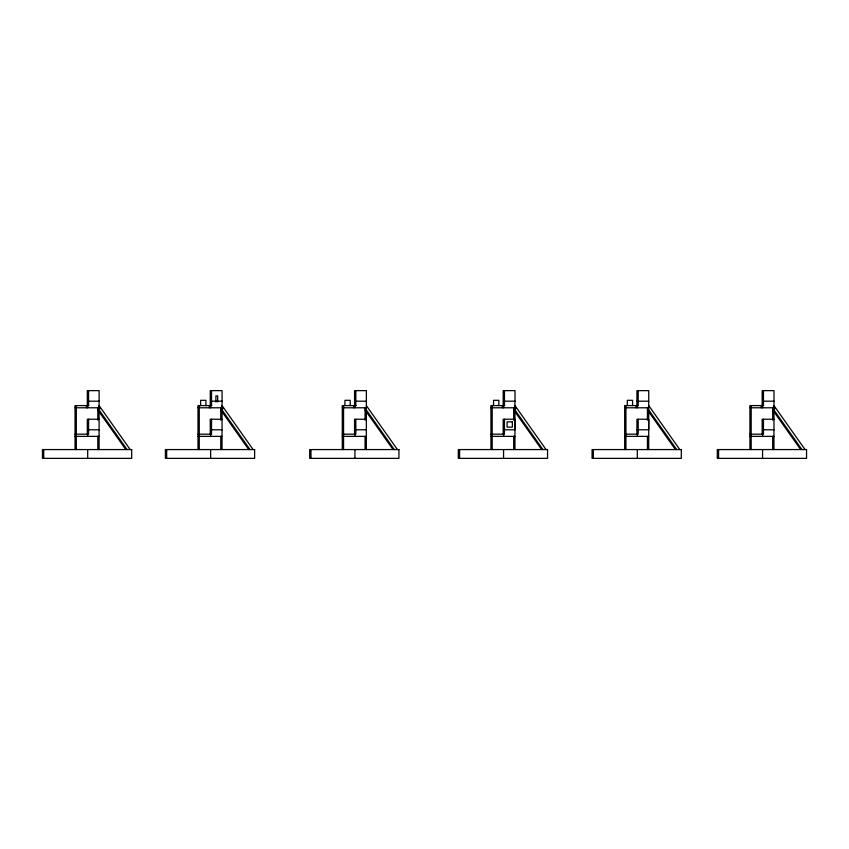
<?xml version="1.0" encoding="UTF-8"?>
<svg xmlns="http://www.w3.org/2000/svg" width="849" height="849" viewBox="0 0 849 849"><rect width="100%" height="100%" fill="white"/><g stroke="black" fill="none" stroke-linecap="round" stroke-linejoin="round"><path stroke-width="1.27" d="M88.583 401.195L99.131 401.195M211.528 401.195L222.077 401.195M355.827 401.195L366.386 401.195M504.455 401.195L515.014 401.195L515.014 390.636L503.181 390.636L503.181 405.589M636.93 401.195L648.753 401.195L648.753 390.636L636.93 390.636L636.93 405.589M763.453 401.195L774.001 401.195M88.784 405.589L75.052 405.589L75.052 449.567M211.73 405.589L197.997 405.589L197.997 449.567M356.028 405.589L342.296 405.589L342.296 449.567M504.656 405.589L490.924 405.589L490.924 449.567M638.406 405.589L624.673 405.589L624.673 449.567M763.654 405.589L749.922 405.589L749.922 449.567M75.052 407.785L99.078 407.785M197.997 407.785L222.035 407.785M342.296 407.785L366.333 407.785M490.924 407.785L514.961 407.785M624.673 407.785L648.71 407.785M749.922 407.785L773.948 407.785M99.131 419.226L87.309 419.226L87.309 434.179M222.077 419.226L210.255 419.226L210.255 434.179M366.386 419.226L354.564 419.226L354.564 434.179M774.001 419.226L762.179 419.226L762.179 434.179M88.583 429.774L99.131 429.774M211.528 429.774L222.077 429.774M355.827 429.774L366.386 429.774M504.455 429.774L515.014 429.774L515.014 419.226L503.181 419.226L503.181 434.179M636.93 429.774L648.753 429.774L648.753 419.226L636.93 419.226L636.93 434.179M763.453 429.774L774.001 429.774M75.052 434.179L88.583 434.179L88.583 419.226M197.997 434.179L211.528 434.179L211.528 419.226M342.296 434.179L355.827 434.179L355.827 419.226M490.924 434.179L504.455 434.179L504.455 419.226M624.673 434.179L638.204 434.179L638.204 419.226M749.922 434.179L763.453 434.179L763.453 419.226M75.052 436.375L99.078 436.375M197.997 436.375L222.035 436.375M342.296 436.375L366.333 436.375M490.924 436.375L514.961 436.375M624.673 436.375L648.71 436.375M749.922 436.375L773.948 436.375M773.948 405.589L805.054 449.567M773.428 406.639L774.904 408.73M773.948 409.982L801.944 449.567M772.686 409.982L800.671 449.567M648.71 405.589L679.805 449.567M648.71 409.982L676.695 449.567M647.437 409.982L675.422 449.567M514.961 405.589L546.056 449.567M514.43 406.639L515.905 408.73M514.961 409.982L542.946 449.567M513.687 409.982L541.673 449.567M366.333 405.589L397.428 449.567M366.333 409.982L394.318 449.567M365.059 409.982L393.055 449.567M222.035 405.589L253.129 449.567M221.504 406.639L222.979 408.73M222.035 409.982L250.02 449.567M220.761 409.982L248.746 449.567M99.078 405.589L130.184 449.567M98.558 406.639L100.033 408.73M99.078 409.982L127.074 449.567M97.815 409.982L125.801 449.567M773.948 449.567L774.001 390.636L762.179 390.636L762.179 405.589M772.686 407.785L772.686 420.17M772.686 436.375L772.686 449.567M763.453 390.636L763.453 405.589M762.572 405.589L762.572 407.785M762.572 434.179L762.572 436.375M762.572 449.567L762.572 458.364M761.298 405.589L761.298 407.785M751.185 405.589L751.185 449.567M718.594 449.567L718.594 458.364M648.71 401.195L648.71 449.567M647.437 407.785L647.437 420.17M647.437 436.375L647.437 449.567M638.204 390.636L638.204 405.589M637.323 405.589L637.323 407.785M637.323 434.179L637.323 436.375M637.323 449.567L637.323 458.364M636.05 405.589L636.05 407.785M632.579 405.589L632.579 400.314L627.294 400.314L627.294 405.589M625.936 405.589L625.936 449.567M593.345 449.567L593.345 458.364M514.961 401.195L514.961 449.567M513.687 407.785L513.687 420.17M513.687 436.375L513.687 449.567M504.455 390.636L504.455 405.589M503.574 405.589L503.574 407.785M503.574 434.179L503.574 436.375M503.574 449.567L503.574 458.364M502.311 405.589L502.311 407.785M498.83 405.589L498.83 400.314L493.545 400.314L493.545 405.589M492.197 405.589L492.197 449.567M459.596 449.567L459.596 458.364M366.333 449.567L366.386 390.636L354.564 390.636L354.564 405.589M365.059 407.785L365.059 420.17M365.059 436.375L365.059 449.567M355.827 390.636L355.827 405.589M354.946 405.589L354.946 407.785M354.946 434.179L354.946 436.375M354.946 449.567L354.946 458.364M353.683 405.589L353.683 407.785M350.202 405.589L350.202 400.314L344.927 400.314L344.927 405.589M343.569 405.589L343.569 449.567M310.967 449.567L310.967 458.364M222.035 449.567L222.077 390.636L210.255 390.636L210.255 405.589M220.761 407.785L220.761 420.17M220.761 436.375L220.761 449.567M217.662 401.959L217.662 395.91L215.901 395.91L215.901 401.959M211.528 390.636L211.528 405.589M210.648 405.589L210.648 407.785M210.648 434.179L210.648 436.375M210.648 449.567L210.648 458.364M209.374 405.589L209.374 407.785M205.904 405.589L205.904 400.314L200.619 400.314L200.619 405.589M199.26 405.589L199.26 449.567M166.669 449.567L166.669 458.364M99.078 449.567L99.131 390.636L87.309 390.636L87.309 405.589M97.815 407.785L97.815 420.17M97.815 436.375L97.815 449.567M88.583 390.636L88.583 405.589M87.702 405.589L87.702 407.785M87.702 434.179L87.702 436.375M87.702 449.567L87.702 458.364M86.428 405.589L86.428 407.785M76.314 405.589L76.314 449.567M43.724 449.567L43.724 458.364M512.371 421.857L507.097 421.857L507.097 427.143L512.371 427.143L512.371 421.857M131.68 449.567L42.45 449.567L42.45 458.364L131.68 458.364L131.68 449.567M254.626 449.567L165.396 449.567L165.396 458.364L254.626 458.364L254.626 449.567M398.934 449.567L309.705 449.567L309.705 458.364L398.934 458.364L398.934 449.567M547.552 449.567L458.322 449.567L458.322 458.364L547.552 458.364L547.552 449.567M681.301 449.567L592.071 449.567L592.071 458.364L681.301 458.364L681.301 449.567M806.55 449.567L717.32 449.567L717.32 458.364L806.55 458.364L806.55 449.567"/></g></svg>
